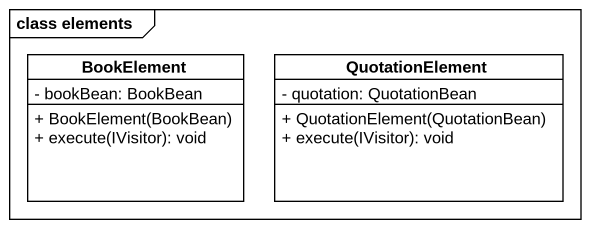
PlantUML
@startuml
mainframe class elements
hide circle
hide empty members
skinparam classAttributeIconSize 0
class BookElement {
  - bookBean: BookBean
  + BookElement(BookBean)
  + execute(IVisitor): void
}
class QuotationElement {
  - quotation: QuotationBean
  + QuotationElement(QuotationBean)
  + execute(IVisitor): void
}
@enduml
